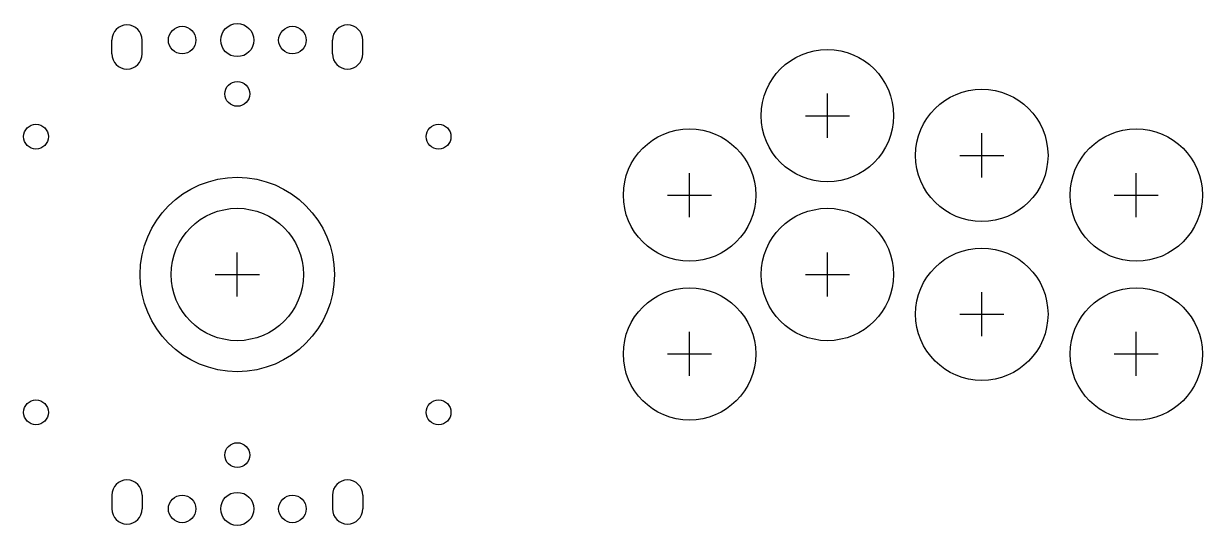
# Model space of a CAD drawing. Header units: millimetres. Extents: x -39 to 175, y -46 to 46.
import ezdxf

# ---------------------------------------------------------------- set-up
doc = ezdxf.new("R2010")
doc.units = ezdxf.units.MM
for name, color, linetype in [('BUTTONS', 1, 'Continuous'), ('GL_PLATE_HOLES', 2, 'Continuous'), ('JOYSTICK_BORE_24', 5, 'Continuous'), ('JOYSTICK_BORE_35.25', 3, 'Continuous'), ('REFERENCE', 8, 'Continuous')]:
    doc.layers.add(name, color=color, linetype=linetype)

msp = doc.modelspace()

# ---------------------------------------------------------------- linework, layer by layer
at = {"layer": 'BUTTONS'}
for centre in [(107, 28.8), (135, 21.6), (82, 14.4), (163, 14.4), (107, 0), (135, -7.2), (82, -14.4), (163, -14.4)]:
    msp.add_circle(centre, 12, dxfattribs=at)
at = {"layer": 'GL_PLATE_HOLES'}
for p, q in [((-22.75, 40), (-22.75, 42.5)), ((-17.25, 40), (-17.25, 42.5)), ((17.25, 40), (17.25, 42.5)), ((22.75, 40), (22.75, 42.5)), ((-22.75, -40), (-22.75, -42.5)), ((-17.25, -40), (-17.25, -42.5)), ((17.25, -40), (17.25, -42.5)), ((22.75, -40), (22.75, -42.5))]:
    msp.add_line(p, q, dxfattribs=at)
for centre, radius in [((-10, 42.5), 2.5), ((0, 42.5), 3), ((10, 42.5), 2.5), ((0, 32.75), 2.25), ((-36.5, 25), 2.25), ((36.5, 25), 2.25), ((-36.5, -25), 2.25), ((36.5, -25), 2.25), ((0, -32.75), 2.25), ((-10, -42.5), 2.5), ((0, -42.5), 3), ((10, -42.5), 2.5)]:
    msp.add_circle(centre, radius, dxfattribs=at)
for centre, start, end in [((-20, 42.5), 0, 180), ((20, 42.5), 0, 180), ((-20, 40), 180, 360), ((20, 40), 180, 360), ((-20, -40), 0, 180), ((20, -40), 0, 180), ((-20, -42.5), -180, 0), ((20, -42.5), -180, 0)]:
    msp.add_arc(centre, 2.75, start, end, dxfattribs=at)
at = {"layer": 'JOYSTICK_BORE_24'}
msp.add_circle((0, 0), 12, dxfattribs=at)
at = {"layer": 'JOYSTICK_BORE_35.25'}
msp.add_circle((0, 0), 17.62, dxfattribs=at)
at = {"layer": 'REFERENCE'}
for p, q in [((107, 24.8), (107, 32.8)), ((103, 28.8), (111, 28.8)), ((135, 17.6), (135, 25.6)), ((131, 21.6), (139, 21.6)), ((82, 10.4), (82, 18.4)), ((163, 10.4), (163, 18.4)), ((78, 14.4), (86, 14.4)), ((159, 14.4), (167, 14.4)), ((0, -4), (0, 4)), ((107, -4), (107, 4)), ((-4, 0), (4, 0)), ((103, 0), (111, 0)), ((135, -11.2), (135, -3.2)), ((131, -7.2), (139, -7.2)), ((82, -18.4), (82, -10.4)), ((163, -18.4), (163, -10.4)), ((78, -14.4), (86, -14.4)), ((159, -14.4), (167, -14.4))]:
    msp.add_line(p, q, dxfattribs=at)

doc.saveas('drawing.dxf')
